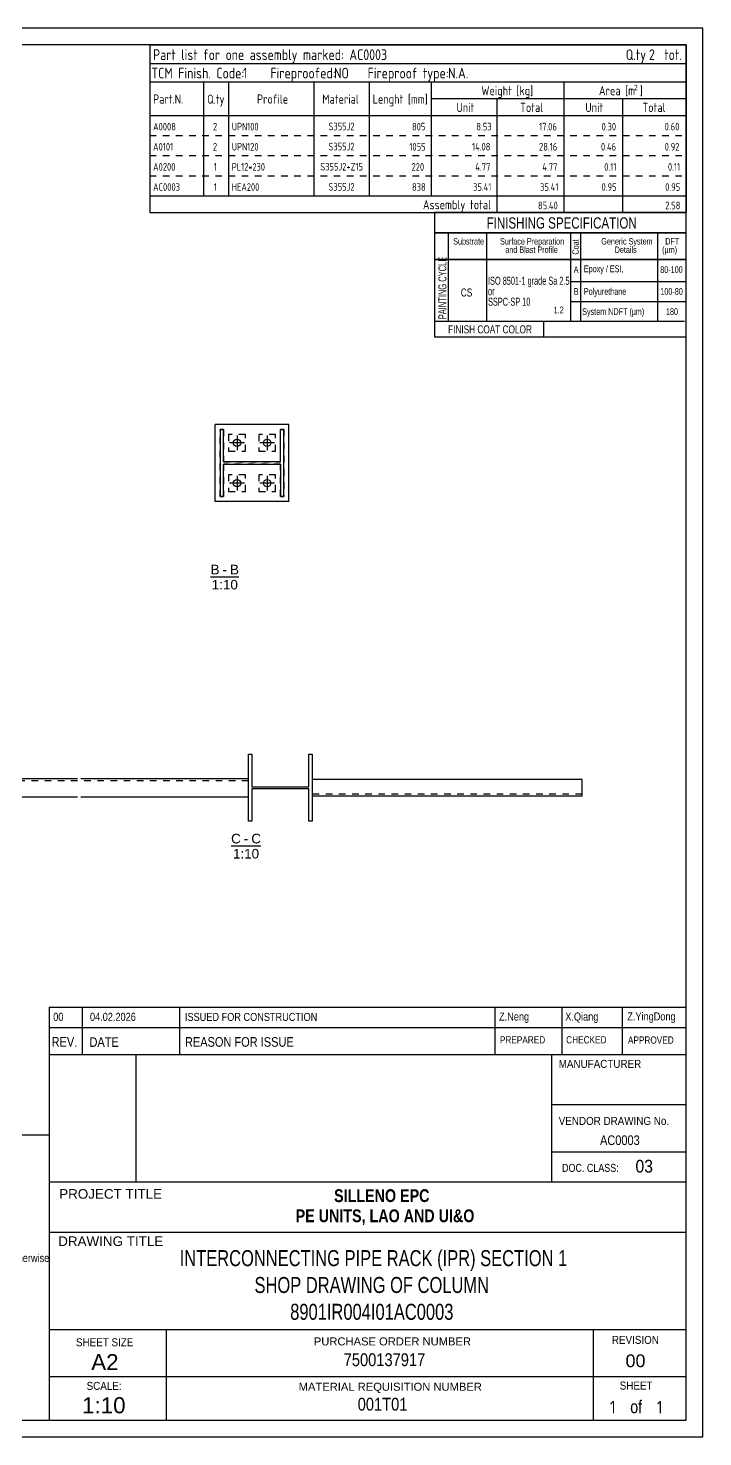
# Model space of a CAD drawing. Header units: millimetres. Extents: x -228 to 366, y -210 to 210.
# Drawn here: x 164.9 to 366.1, y -209.8 to 210.2 of the extents above; entities that cross this region are included whole.
import ezdxf

# ---------------------------------------------------------------- set-up
doc = ezdxf.new("R2010")
doc.units = ezdxf.units.MM
doc.linetypes.add('DXK_LINE_DOT2', pattern=[3.9198, 1.9599, -1.9599])
doc.styles.add('Arial', font='ARIAL.TTF', dxfattribs={"height": 0.2})
doc.styles.add('Arial Bold', font='ARIALBD.TTF', dxfattribs={"height": 0.2})
doc.styles.add('Arial Narrow', font='ARIALN.TTF', dxfattribs={"height": 0.2})
doc.styles.add('GOST type A', font='', dxfattribs={"height": 0.2})
doc.styles.add('GOST type A Bold', font='', dxfattribs={"height": 0.2})
doc.styles.add('segoeuil', font='', dxfattribs={"height": 0.2})
doc.styles.get('GOST type A').set_extended_font_data('GOST type A')
doc.styles.get('GOST type A Bold').set_extended_font_data('GOST type A', bold=True)
doc.styles.get('segoeuil').set_extended_font_data('segoeuil')

# ---------------------------------------------------------------- blocks, each defined once
blk = doc.blocks.new('Unknown-43705034-1471')
at = {"color": 5, "linetype": 'Continuous'}
for p, q in [((366.12, 210.17), (-227.88, 210.17)), ((366.12, -209.83), (366.12, 210.17)), ((361.12, 205.17), (-222.88, 205.17)), ((361.12, -204.83), (361.12, 205.17)), ((-222.88, -204.83), (361.12, -204.83)), ((-227.88, -209.83), (366.12, -209.83))]:
    blk.add_line(p, q, dxfattribs=at)
at = {"color": 7, "linetype": 'Continuous'}
blk.add_line((366.12, 210.17), (361.12, 210.17), dxfattribs=at)
blk = doc.blocks.new('Unknown-43705034-12 - 6449')
at = {"color": 6, "linetype": 'Continuous'}
blk.add_line((225.4, -33.65), (234.31, -33.65), dxfattribs=at)
at = {"color": 0, "linetype": 'Continuous'}
blk.add_wipeout([(228.28, -32.9), (228.28, -29.9), (225.4, -29.9), (225.4, -32.9)], dxfattribs=at)
blk.add_wipeout([(230.52, -32.9), (230.52, -29.9), (229.18, -29.9), (229.18, -32.9)], dxfattribs=at)
blk.add_wipeout([(234.31, -32.9), (234.31, -29.9), (231.42, -29.9), (231.42, -32.9)], dxfattribs=at)
at = {"color": 6, "linetype": 'Continuous', "style": 'Arial'}
blk.add_text('-', height=2.87, dxfattribs=at).set_placement((229.18, -32.9))
at = {"color": 0, "linetype": 'Continuous'}
blk.add_wipeout([(233.74, -37.4), (233.74, -34.4), (225.96, -34.4), (225.96, -37.4)], dxfattribs=at)
at = {"color": 6, "linetype": 'Continuous', "style": 'Arial'}
for s, height, p in [('C', 2.87, (225.4, -32.9)), ('C', 2.87, (231.42, -32.9)), ('1:10', 2.865, (225.96, -37.4))]:
    blk.add_text(s, height=height, dxfattribs=at).set_placement(p)
blk = doc.blocks.new('Unknown-43705034-13 - 5500')
at = {"color": 6, "linetype": 'Continuous'}
blk.add_line((219.28, 46.57), (227.75, 46.57), dxfattribs=at)
at = {"color": 0, "linetype": 'Continuous'}
blk.add_wipeout([(221.95, 47.32), (221.95, 50.32), (219.28, 50.32), (219.28, 47.32)], dxfattribs=at)
blk.add_wipeout([(224.18, 47.32), (224.18, 50.32), (222.85, 50.32), (222.85, 47.32)], dxfattribs=at)
blk.add_wipeout([(227.75, 47.32), (227.75, 50.32), (225.08, 50.32), (225.08, 47.32)], dxfattribs=at)
at = {"color": 6, "linetype": 'Continuous', "style": 'Arial'}
blk.add_text('-', height=2.87, dxfattribs=at).set_placement((222.85, 47.32))
at = {"color": 0, "linetype": 'Continuous'}
blk.add_wipeout([(227.41, 42.82), (227.41, 45.82), (219.63, 45.82), (219.63, 42.82)], dxfattribs=at)
at = {"color": 6, "linetype": 'Continuous', "style": 'Arial'}
for s, height, p in [('B', 2.87, (219.28, 47.32)), ('B', 2.87, (225.08, 47.32)), ('1:10', 2.865, (219.63, 42.82))]:
    blk.add_text(s, height=height, dxfattribs=at).set_placement(p)
blk = doc.blocks.new('Part-43705034-6451 - 6449')
at = {"color": 2, "linetype": 'Continuous'}
for p, q in [((330.1, -13.8), (249.6, -13.8)), ((330.1, -18.8), (330.1, -13.8)), ((330.1, -18.8), (249.6, -18.8))]:
    blk.add_line(p, q, dxfattribs=at)
at = {"color": 7, "linetype": 'DXK_LINE_DOT2'}
for p, q in [((249.6, -13.8), (249.6, -18.8)), ((330.1, -18.2), (249.6, -18.2))]:
    blk.add_line(p, q, dxfattribs=at)
blk = doc.blocks.new('Part-43705034-6450 - 6449')
at = {"color": 2, "linetype": 'Continuous'}
for p, q in [((129.6, -19.05), (129.6, -13.55)), ((129.6, -13.55), (179.6, -13.55)), ((180.6, -13.55), (230.6, -13.55)), ((129.6, -19.05), (179.6, -19.05)), ((180.6, -19.05), (230.6, -19.05))]:
    blk.add_line(p, q, dxfattribs=at)
at = {"color": 7, "linetype": 'DXK_LINE_DOT2'}
for p, q in [((179.6, -14.25), (129.6, -14.25)), ((230.6, -14.25), (180.6, -14.25)), ((230.6, -19.05), (230.6, -13.55))]:
    blk.add_line(p, q, dxfattribs=at)
blk = doc.blocks.new('Part-43705034-6455 - 6449')
at = {"color": 2, "linetype": 'Continuous'}
for p, q in [((230.6, -26.3), (230.6, -6.3)), ((230.6, -6.3), (231.6, -6.3)), ((231.6, -6.3), (231.6, -15.98)), ((248.6, -15.98), (248.6, -6.3)), ((248.6, -6.3), (249.6, -6.3)), ((249.6, -6.3), (249.6, -26.3)), ((231.6, -15.98), (248.6, -15.98)), ((248.6, -16.63), (231.6, -16.63)), ((231.6, -16.63), (231.6, -26.3)), ((248.6, -26.3), (248.6, -16.63)), ((231.6, -26.3), (230.6, -26.3)), ((249.6, -26.3), (248.6, -26.3))]:
    blk.add_line(p, q, dxfattribs=at)
blk = doc.blocks.new('Part-43705034-5506 - 5500')
at = {"color": 7, "linetype": 'DXK_LINE_DOT2'}
for p, q in [((222.17, 70.52), (222.17, 90.52)), ((222.17, 90.52), (223.17, 90.52)), ((223.17, 90.52), (223.17, 80.84)), ((240.17, 80.84), (240.17, 90.52)), ((240.17, 90.52), (241.17, 90.52)), ((241.17, 90.52), (241.17, 70.52)), ((223.17, 80.84), (240.17, 80.84)), ((240.17, 80.19), (223.17, 80.19)), ((223.17, 80.19), (223.17, 70.52)), ((240.17, 70.52), (240.17, 80.19)), ((223.17, 70.52), (222.17, 70.52)), ((241.17, 70.52), (240.17, 70.52))]:
    blk.add_line(p, q, dxfattribs=at)
at = {"color": 2, "linetype": 'Continuous'}
for p, q in [((223.17, 90.52), (222.17, 90.52)), ((222.17, 90.52), (222.17, 70.52)), ((223.17, 80.84), (223.17, 90.52)), ((240.17, 80.84), (240.17, 90.52)), ((241.17, 90.52), (240.17, 90.52)), ((241.17, 70.52), (241.17, 90.52)), ((240.17, 80.84), (223.17, 80.84)), ((223.17, 70.52), (223.17, 80.19)), ((223.17, 80.19), (240.17, 80.19)), ((240.17, 80.19), (240.17, 70.52)), ((222.17, 70.52), (223.17, 70.52)), ((240.17, 70.52), (241.17, 70.52))]:
    blk.add_line(p, q, dxfattribs=at)
blk = doc.blocks.new('Part-43705034-5505 - 5500')
at = {"color": 2, "linetype": 'Continuous'}
for p, q in [((242.67, 92.02), (220.67, 92.02)), ((220.67, 69.02), (220.67, 92.02)), ((242.67, 69.02), (242.67, 92.02)), ((242.67, 69.02), (220.67, 69.02))]:
    blk.add_line(p, q, dxfattribs=at)
blk = doc.blocks.new('Bolt-43705034-5507 - 5500')
at = {"color": 3, "linetype": 'Continuous'}
for p, q in [((227.17, 88.72), (227.17, 84.32)), ((236.17, 88.72), (236.17, 84.32)), ((229.37, 86.52), (224.97, 86.52)), ((238.37, 86.52), (233.97, 86.52)), ((227.17, 76.72), (227.17, 72.32)), ((236.17, 76.72), (236.17, 72.32)), ((229.37, 74.52), (224.97, 74.52)), ((238.37, 74.52), (233.97, 74.52))]:
    blk.add_line(p, q, dxfattribs=at)
for centre in [(227.17, 86.52), (236.17, 86.52), (227.17, 74.52), (236.17, 74.52)]:
    blk.add_circle(centre, 1.1, dxfattribs=at)
blk = doc.blocks.new('Surfacing-43705034-5508 - 5500')
at = {"color": 246, "linetype": 'DXK_LINE_DOT2'}
for p, q in [((229.67, 89.02), (224.67, 89.02)), ((224.67, 89.02), (224.67, 84.02)), ((229.67, 84.02), (229.67, 89.02)), ((224.67, 84.02), (229.67, 84.02))]:
    blk.add_line(p, q, dxfattribs=at)
blk = doc.blocks.new('Surfacing-43705034-5509 - 5500')
at = {"color": 246, "linetype": 'DXK_LINE_DOT2'}
for p, q in [((229.67, 77.02), (224.67, 77.02)), ((224.67, 77.02), (224.67, 72.02)), ((229.67, 72.02), (229.67, 77.02)), ((224.67, 72.02), (229.67, 72.02))]:
    blk.add_line(p, q, dxfattribs=at)
blk = doc.blocks.new('Surfacing-43705034-5510 - 5500')
at = {"color": 246, "linetype": 'DXK_LINE_DOT2'}
for p, q in [((238.67, 89.02), (233.67, 89.02)), ((233.67, 89.02), (233.67, 84.02)), ((238.67, 84.02), (238.67, 89.02)), ((233.67, 84.02), (238.67, 84.02))]:
    blk.add_line(p, q, dxfattribs=at)
blk = doc.blocks.new('Surfacing-43705034-5511 - 5500')
at = {"color": 246, "linetype": 'DXK_LINE_DOT2'}
for p, q in [((238.67, 77.02), (233.67, 77.02)), ((233.67, 77.02), (233.67, 72.02)), ((238.67, 72.02), (238.67, 77.02)), ((233.67, 72.02), (238.67, 72.02))]:
    blk.add_line(p, q, dxfattribs=at)
blk = doc.blocks.new('0_TCM_4503_AIVD_AD_TITLE_BLOCK-43705034-64041')
at = {"color": 4, "linetype": 'Continuous'}
for q in [(171.12, -204.83), (361.12, -95.83)]:
    blk.add_line((171.12, -95.83), q, dxfattribs=at)
at = {"color": 7, "linetype": 'Continuous'}
for p, q in [((197.12, -133.83), (197.12, -95.83)), ((321.12, -133.83), (321.12, -95.83)), ((361.12, -204.83), (361.12, -95.83)), ((361.12, -110.83), (321.12, -110.83)), ((321.12, -124.83), (361.12, -124.83)), ((171.12, -133.83), (361.12, -133.83)), ((171.12, -148.83), (361.12, -148.83)), ((171.12, -177.83), (361.12, -177.83)), ((206.12, -204.83), (206.12, -177.83)), ((333.52, -204.83), (333.52, -177.83)), ((171.12, -191.83), (361.12, -191.83)), ((171.12, -204.83), (361.12, -204.83))]:
    blk.add_line(p, q, dxfattribs=at)
for s, height, style, width, p in [('MANUFACTURER', 2.3877, 'Arial', 0.88, (323.12, -99.83)), ('VENDOR DRAWING No.', 2.3877, 'Arial', 0.88, (323.12, -116.83)), ('DOC. CLASS:', 2.3877, 'Arial', 0.8, (324.12, -130.83)), ('SILLENO EPC', 3.8177, 'Arial Bold', 0.8, (256.12, -139.83)), ('PE UNITS, LAO AND UI&O', 3.8177, 'Arial Bold', 0.8, (244.65, -145.83)), ('SHEET SIZE', 2.388, 'Arial', 0.88, (179.12, -182.83)), ('REVISION', 2.388, 'Arial', 0.88, (338.98, -182.12)), ('SCALE:', 2.388, 'Arial', 0.88, (182.31, -195.83)), ('SHEET', 2.388, 'Arial', 0.88, (341.32, -195.74)), ('1', 3.73, 'segoeuil', 0.88, (338.12, -202.83)), ('of', 3.82, 'Arial', 0.8, (344.45, -202.79)), ('1', 3.73, 'segoeuil', 0.88, (352.12, -202.83))]:
    blk.add_text(s, height=height, dxfattribs=dict(at, style=style, width=width)).set_placement(p)
at = {"color": 3, "linetype": 'Continuous', "style": 'Arial Narrow'}
blk.add_text('AC0003', height=2.863, dxfattribs=at).set_placement((335.44, -122.83))
at = {"color": 1, "linetype": 'Continuous', "style": 'Arial', "width": 0.88}
blk.add_text('03', height=3.82, dxfattribs=at).set_placement((346.02, -131.05))
at = {"color": 7, "linetype": 'Continuous', "style": 'Arial'}
for s, height, p in [('PROJECT TITLE', 2.8652, (174.12, -138.83)), ('DRAWING TITLE', 2.8652, (173.82, -152.94)), ('PURCHASE ORDER NUMBER', 2.3877, (250.08, -182.57)), ('A2', 4.775, (183.68, -189.94)), ('00', 3.82, (343.06, -189.06)), ('MATERIAL REQUISITION NUMBER', 2.3877, (245.55, -196.09))]:
    blk.add_text(s, height=height, dxfattribs=at).set_placement(p)
at = {"color": 2, "style": 'Arial Narrow', "width": 0.9}
blk.add_text('INTERCONNECTING PIPE RACK (IPR) SECTION 1', height=4.7721, dxfattribs=at).set_placement((210.06, -158.94))
at = {"color": 2, "linetype": 'Continuous', "style": 'Arial Narrow', "width": 0.9}
for s, p in [('SHOP DRAWING OF COLUMN', (232.38, -166.94)), ('8901IR004I01AC0003', (243.03, -174.94))]:
    blk.add_text(s, height=4.7721, dxfattribs=at).set_placement(p)
at = {"color": 3, "style": 'Arial Narrow'}
for s, p in [('7500137917', (258.99, -188.75)), ('001T01', (263.16, -202.01))]:
    blk.add_text(s, height=3.818, dxfattribs=at).set_placement(p)
at = {"color": 7, "style": 'Arial'}
blk.add_text('1:10', height=4.775, dxfattribs=at).set_placement((180.95, -202.81))
blk = doc.blocks.new('0_TCM_4503_AIVD_AD_NOTE_BLOCK-43705034-64042')
at = {"color": 4, "linetype": 'Continuous'}
blk.add_line((56.12, -119.83), (171.12, -119.83), dxfattribs=at)
at = {"color": 7, "linetype": 'Continuous', "style": 'Arial Narrow'}
blk.add_text('3. Where required, masking area shall be provided on contact surface sides. Unless otherwise', height=2.3861, dxfattribs=at).set_placement((57.37, -157.7))
blk = doc.blocks.new('0_TCM_4503_AIVD_AD_REVISION_BLOCK-43705034-64043')
at = {"color": 7, "linetype": 'Continuous'}
for p, q in [((171.12, -81.75), (361.12, -81.75)), ((171.12, -81.75), (171.12, -87.75)), ((181.12, -87.75), (181.12, -81.75)), ((210.12, -87.75), (210.12, -81.75)), ((304.13, -87.76), (304.13, -81.76)), ((324.12, -87.75), (324.12, -81.75)), ((342.12, -87.75), (342.12, -81.75)), ((171.12, -87.75), (361.12, -87.75)), ((171.12, -87.79), (361.12, -87.79)), ((171.12, -87.79), (171.12, -95.83)), ((181.12, -95.79), (181.12, -87.79)), ((210.12, -95.79), (210.12, -87.79)), ((304.13, -95.8), (304.13, -87.8)), ((324.11, -95.79), (324.11, -87.79)), ((342.12, -95.79), (342.12, -87.79)), ((171.12, -95.83), (361.12, -95.83))]:
    blk.add_line(p, q, dxfattribs=at)
at = {"color": 7, "style": 'Arial Narrow'}
for s, height, p in [('00', 2.386, (172.34, -85.79)), ('04.02.2026', 2.386, (183.3, -85.79)), ('ISSUED FOR CONSTRUCTION', 2.3861, (211.63, -85.83)), ('Z.Neng', 2.386, (305.33, -85.71)), ('X.Qiang', 2.386, (325.08, -85.72))]:
    blk.add_text(s, height=height, dxfattribs=at).set_placement(p)
at = {"color": 7, "linetype": 'Continuous', "style": 'Arial Narrow'}
for s, height, p in [('Z.YingDong', 2.386, (343.57, -85.68)), ('REV.', 2.863, (171.86, -93.5)), ('DATE', 2.863, (183.16, -93.56)), ('REASON FOR ISSUE', 2.8633, (211.64, -93.52)), ('PREPARED', 2.147, (305.57, -92.54)), ('CHECKED', 2.147, (325.36, -92.53)), ('APPROVED', 2.147, (343.77, -92.6))]:
    blk.add_text(s, height=height, dxfattribs=at).set_placement(p)
blk = doc.blocks.new('0_TCM_4503_AIVD_AD_PART_LIST-43705034-64044')
at = {"color": 174, "linetype": 'Continuous'}
for p, q in [((201.12, 205.17), (201.12, 184.17)), ((201.12, 184.17), (201.12, 178.17)), ((201.12, 178.17), (201.12, 172.17)), ((201.12, 172.17), (201.12, 166.17)), ((201.12, 166.17), (201.12, 160.17)), ((201.12, 160.17), (201.12, 155.17)), ((201.12, 155.17), (361.12, 155.17))]:
    blk.add_line(p, q, dxfattribs=at)
at = {"color": 7, "linetype": 'Continuous'}
for p, q in [((201.12, 205.17), (361.12, 205.17)), ((361.12, 205.17), (361.12, 184.17)), ((201.12, 199.67), (361.12, 199.67)), ((201.12, 194.17), (361.12, 194.17)), ((217.12, 194.17), (217.12, 184.17)), ((224.62, 194.17), (224.62, 184.17)), ((250.12, 194.17), (250.12, 184.17)), ((266.62, 194.17), (266.62, 184.17)), ((285.12, 194.17), (285.12, 184.17)), ((324.62, 194.17), (324.62, 184.17)), ((285.12, 189.17), (361.12, 189.17)), ((304.62, 189.17), (304.62, 184.17)), ((342.12, 189.17), (342.12, 184.17)), ((217.12, 184.17), (217.12, 178.17)), ((224.62, 184.17), (224.62, 178.17)), ((250.12, 184.17), (250.12, 178.17)), ((266.62, 184.17), (266.62, 178.17)), ((285.12, 184.17), (285.12, 178.17)), ((304.62, 184.17), (304.62, 178.17)), ((324.62, 184.17), (324.62, 178.17)), ((342.12, 184.17), (342.12, 178.17)), ((361.12, 184.17), (361.12, 178.17)), ((217.12, 178.17), (217.12, 172.17)), ((224.62, 178.17), (224.62, 172.17)), ((250.12, 178.17), (250.12, 172.17)), ((266.62, 178.17), (266.62, 172.17)), ((285.12, 178.17), (285.12, 172.17)), ((304.62, 178.17), (304.62, 172.17)), ((324.62, 178.17), (324.62, 172.17)), ((342.12, 178.17), (342.12, 172.17)), ((361.12, 178.17), (361.12, 172.17)), ((217.12, 172.17), (217.12, 166.17)), ((224.62, 172.17), (224.62, 166.17)), ((250.12, 172.17), (250.12, 166.17)), ((266.62, 172.17), (266.62, 166.17)), ((285.12, 172.17), (285.12, 166.17)), ((304.62, 172.17), (304.62, 166.17)), ((324.62, 172.17), (324.62, 166.17)), ((342.12, 172.17), (342.12, 166.17)), ((361.12, 172.17), (361.12, 166.17)), ((217.12, 166.17), (217.12, 160.17)), ((224.62, 166.17), (224.62, 160.17)), ((250.12, 166.17), (250.12, 160.17)), ((266.62, 166.17), (266.62, 160.17)), ((285.12, 166.17), (285.12, 160.17)), ((304.62, 166.17), (304.62, 160.17)), ((324.62, 166.17), (324.62, 160.17)), ((342.12, 166.17), (342.12, 160.17)), ((361.12, 166.17), (361.12, 160.17)), ((304.62, 160.17), (304.62, 155.17)), ((324.62, 160.17), (324.62, 155.17)), ((342.12, 160.17), (342.12, 155.17)), ((361.12, 160.17), (361.12, 155.17))]:
    blk.add_line(p, q, dxfattribs=at)
at = {"color": 4, "linetype": 'Continuous'}
for p, q in [((201.12, 184.17), (361.12, 184.17)), ((201.12, 160.17), (361.12, 160.17))]:
    blk.add_line(p, q, dxfattribs=at)
at = {"color": 7, "linetype": 'DXK_LINE_DOT2'}
for p, q in [((201.12, 178.17), (361.12, 178.17)), ((201.12, 172.17), (361.12, 172.17)), ((201.12, 166.17), (361.12, 166.17)), ((201.12, 160.17), (361.12, 160.17))]:
    blk.add_line(p, q, dxfattribs=at)
at = {"color": 7, "linetype": 'Continuous'}
for s, height, style, p in [('Part list for one assembly marked: AC0003', 3.1901, 'GOST type A', (202.12, 200.67)), ('Q.ty', 3.19, 'GOST type A', (343.12, 200.67)), ('tot.', 3.19, 'GOST type A', (354.62, 200.67)), ('TCM Finish. Code:', 3.1901, 'GOST type A', (201.62, 195.17)), ('1', 3.19, 'GOST type A Bold', (228.96, 195.17)), ('Fireproofed:', 3.1901, 'GOST type A', (237.12, 195.17)), ('NO', 3.19, 'GOST type A Bold', (256.12, 195.17)), ('Fireproof type:', 3.1901, 'GOST type A', (266.12, 195.17)), ('N.A.', 3.19, 'GOST type A Bold', (290.12, 195.17)), ('2', 1.64, 'GOST type A', (345.59, 191.67)), ('Part.N.', 2.734, 'GOST type A', (202.12, 187.67)), ('Q.ty', 2.734, 'GOST type A', (218.25, 187.65)), ('Profile', 2.734, 'GOST type A', (233.12, 187.67)), ('Material', 2.734, 'GOST type A', (252.62, 187.67)), ('Lenght [mm]', 2.7344, 'GOST type A', (267.62, 187.67)), ('Weight [kg]', 2.7344, 'GOST type A', (300.02, 190.17)), ('Area [m ]', 2.734, 'GOST type A', (335.12, 190.17)), ('Unit', 2.734, 'GOST type A', (292.62, 185.17)), ('Total', 2.734, 'GOST type A', (311.62, 185.17)), ('Unit', 2.734, 'GOST type A', (331.07, 185.17)), ('Total', 2.734, 'GOST type A', (348.1, 185.17)), ('A0008', 2.279, 'GOST type A', (202.12, 179.67)), ('2', 2.28, 'GOST type A', (219.99, 179.67)), ('S355J2', 2.279, 'GOST type A', (254.45, 179.73)), ('805', 2.279, 'GOST type A', (279.37, 179.67)), ('8.53', 2.279, 'GOST type A', (298.55, 179.67)), ('17.06', 2.279, 'GOST type A', (317.25, 179.67)), ('0.30', 2.279, 'GOST type A', (335.89, 179.67)), ('28.16', 2.279, 'GOST type A', (317.25, 173.67)), ('4.77', 2.279, 'GOST type A', (318.23, 167.67)), ('35.41', 2.279, 'GOST type A', (317.57, 161.67)), ('Assembly total', 2.7344, 'GOST type A', (282.62, 156.17)), ('2.58', 2.279, 'GOST type A', (354.89, 156.17))]:
    blk.add_text(s, height=height, dxfattribs=dict(at, style=style)).set_placement(p)
at = {"color": 7, "style": 'GOST type A'}
blk.add_text('2', height=3.19, dxfattribs=at).set_placement((350.05, 200.67))
at = {"color": 7, "linetype": 'Continuous', "style": 'GOST type A', "width": 0.9}
blk.add_text('UPN100', height=2.279, dxfattribs=at).set_placement((225.62, 179.67))
at = {"color": 7, "linetype": 'DXK_LINE_DOT2', "style": 'GOST type A'}
for s, height, p in [('0.60', 2.279, (354.73, 179.67)), ('A0101', 2.279, (202.12, 173.67)), ('2', 2.28, (219.99, 173.67)), ('S355J2', 2.279, (254.45, 173.73)), ('1055', 2.279, (278.56, 173.67)), ('14.08', 2.279, (297.25, 173.67)), ('0.46', 2.279, (335.73, 173.67)), ('0.92', 2.279, (354.73, 173.67)), ('A0200', 2.279, (202.12, 167.67)), ('1', 2.28, (220.23, 167.67)), ('S355J2+Z15', 2.279, (252.01, 167.73)), ('220', 2.279, (279.22, 167.67)), ('4.77', 2.279, (298.23, 167.67)), ('0.11', 2.279, (336.7, 167.67)), ('0.11', 2.279, (355.7, 167.67)), ('AC0003', 2.279, (202.12, 161.67)), ('1', 2.28, (220.23, 161.67)), ('S355J2', 2.279, (254.45, 161.73)), ('838', 2.279, (279.37, 161.67)), ('35.41', 2.279, (297.57, 161.67)), ('0.95', 2.279, (335.89, 161.67)), ('0.95', 2.279, (354.89, 161.67)), ('85.40', 2.279, (316.93, 156.17))]:
    blk.add_text(s, height=height, dxfattribs=at).set_placement(p)
at = {"color": 7, "linetype": 'DXK_LINE_DOT2', "style": 'GOST type A', "width": 0.9}
for s, p in [('UPN120', (225.62, 173.67)), ('PL12*230', (225.62, 167.67)), ('HEA200', (225.62, 161.67))]:
    blk.add_text(s, height=2.279, dxfattribs=at).set_placement(p)
blk = doc.blocks.new('0_TCM_4503_AIVD_AD_PAINTING_SYSTEM-43705034-64045')
at = {"color": 7, "linetype": 'Continuous'}
for p, q in [((361.12, 155.17), (286.12, 155.17)), ((286.12, 155.17), (286.12, 149.17)), ((361.12, 149.17), (361.12, 155.17)), ((286.12, 149.17), (361.12, 149.17)), ((361.12, 149.17), (286.12, 149.17)), ((286.12, 149.17), (286.12, 141.17)), ((290.12, 149.17), (290.12, 141.17)), ((301.62, 149.17), (301.62, 141.17)), ((326.62, 149.17), (326.62, 141.17)), ((329.62, 149.17), (329.62, 141.17)), ((352.62, 149.17), (352.62, 141.17)), ((361.12, 141.17), (361.12, 149.17)), ((286.12, 141.17), (361.12, 141.17)), ((361.12, 141.17), (286.12, 141.17)), ((286.12, 141.17), (286.12, 118.17)), ((290.12, 141.17), (290.12, 122.67)), ((301.62, 141.17), (301.62, 122.67)), ((326.62, 141.17), (326.62, 122.67)), ((329.62, 141.17), (329.62, 122.67)), ((352.62, 141.17), (352.62, 122.67)), ((361.12, 118.17), (361.12, 141.17)), ((326.62, 134.67), (361.12, 134.67)), ((326.62, 128.67), (361.12, 128.67)), ((360.62, 122.67), (286.12, 122.67)), ((318.62, 122.67), (318.62, 118.17)), ((286.12, 118.17), (361.12, 118.17))]:
    blk.add_line(p, q, dxfattribs=at)
at = {"color": 7, "style": 'Arial Narrow', "width": 0.9}
blk.add_text('FINISHING SPECIFICATION', height=3.3405, dxfattribs=at).set_placement((301.62, 150.42))
at = {"color": 7, "linetype": 'Continuous', "style": 'Arial Narrow'}
for s, height, width, p in [('Substrate', 1.909, 0.9, (291.65, 145.67)), ('Surface Preparation', 1.9089, 0.9, (305.62, 145.67)), ('Generic System', 1.9089, 0.9, (335.83, 145.67)), ('DFT', 1.909, 0.9, (354.9, 145.67)), ('and Blast Profile', 1.9089, 0.9, (307.2, 143.17)), ('Details', 1.909, 0.9, (339.82, 143.17)), ('A', 2, 0.9, (327.62, 137.17)), ('Epoxy / ESI,', 2.0043, 0.9, (330.62, 137.42)), ('80-100', 2.004, 0.9, (353.41, 137.17)), ('ISO 8501-1 grade Sa 2.5^M', 2.3861, 0.8, (302.04, 133.67)), ('CS', 2.386, 0.9, (293.93, 130.17)), ('or ^M', 2.386, 0.8, (302.04, 130.55)), ('B', 2, 0.9, (327.62, 130.67)), ('Polyurethane', 2.0043, 0.9, (330.62, 130.67)), ('100-80', 2.004, 0.9, (353.45, 130.67)), ('SSPC-SP 10', 2.386, 0.8, (302.04, 127.42)), ('1.2', 2.004, 0.9, (321.62, 125.17)), ('System NDFT (µm)', 2.0043, 0.9, (330.12, 124.67)), ('180', 2.004, 0.9, (355.12, 124.67)), ('FINISH COAT COLOR', 2.3861, 0.9, (290.12, 119.17))]:
    blk.add_text(s, height=height, dxfattribs=dict(at, width=width)).set_placement(p)
for s, height, width, p in [('Coat', 1.909, 0.9, (329.12, 142.67)), ('PAINTING CYCLE', 2.3861, 0.75, (289.62, 123.37))]:
    blk.add_text(s, height=height, rotation=90, dxfattribs=dict(at, width=width)).set_placement(p)
blk.add_text('(µm)', height=1.909, dxfattribs=at).set_placement((353.96, 143.17))

msp = doc.modelspace()

# ---------------------------------------------------------------- block references
for name in ['Unknown-43705034-1471', '0_TCM_4503_AIVD_AD_PART_LIST-43705034-64044', '0_TCM_4503_AIVD_AD_PAINTING_SYSTEM-43705034-64045', 'Part-43705034-5505 - 5500', 'Part-43705034-5506 - 5500', 'Surfacing-43705034-5508 - 5500', 'Bolt-43705034-5507 - 5500', 'Surfacing-43705034-5510 - 5500', 'Surfacing-43705034-5509 - 5500', 'Surfacing-43705034-5511 - 5500', 'Part-43705034-6455 - 6449', 'Part-43705034-6450 - 6449', 'Part-43705034-6451 - 6449', '0_TCM_4503_AIVD_AD_REVISION_BLOCK-43705034-64043', '0_TCM_4503_AIVD_AD_TITLE_BLOCK-43705034-64041', '0_TCM_4503_AIVD_AD_NOTE_BLOCK-43705034-64042']:
    msp.add_blockref(name, (0, 0))

# ---------------------------------------------------------------- next in the draw order: block references
for name in ['Unknown-43705034-13 - 5500', 'Unknown-43705034-12 - 6449']:
    msp.add_blockref(name, (0, 0))

doc.saveas('drawing.dxf')
